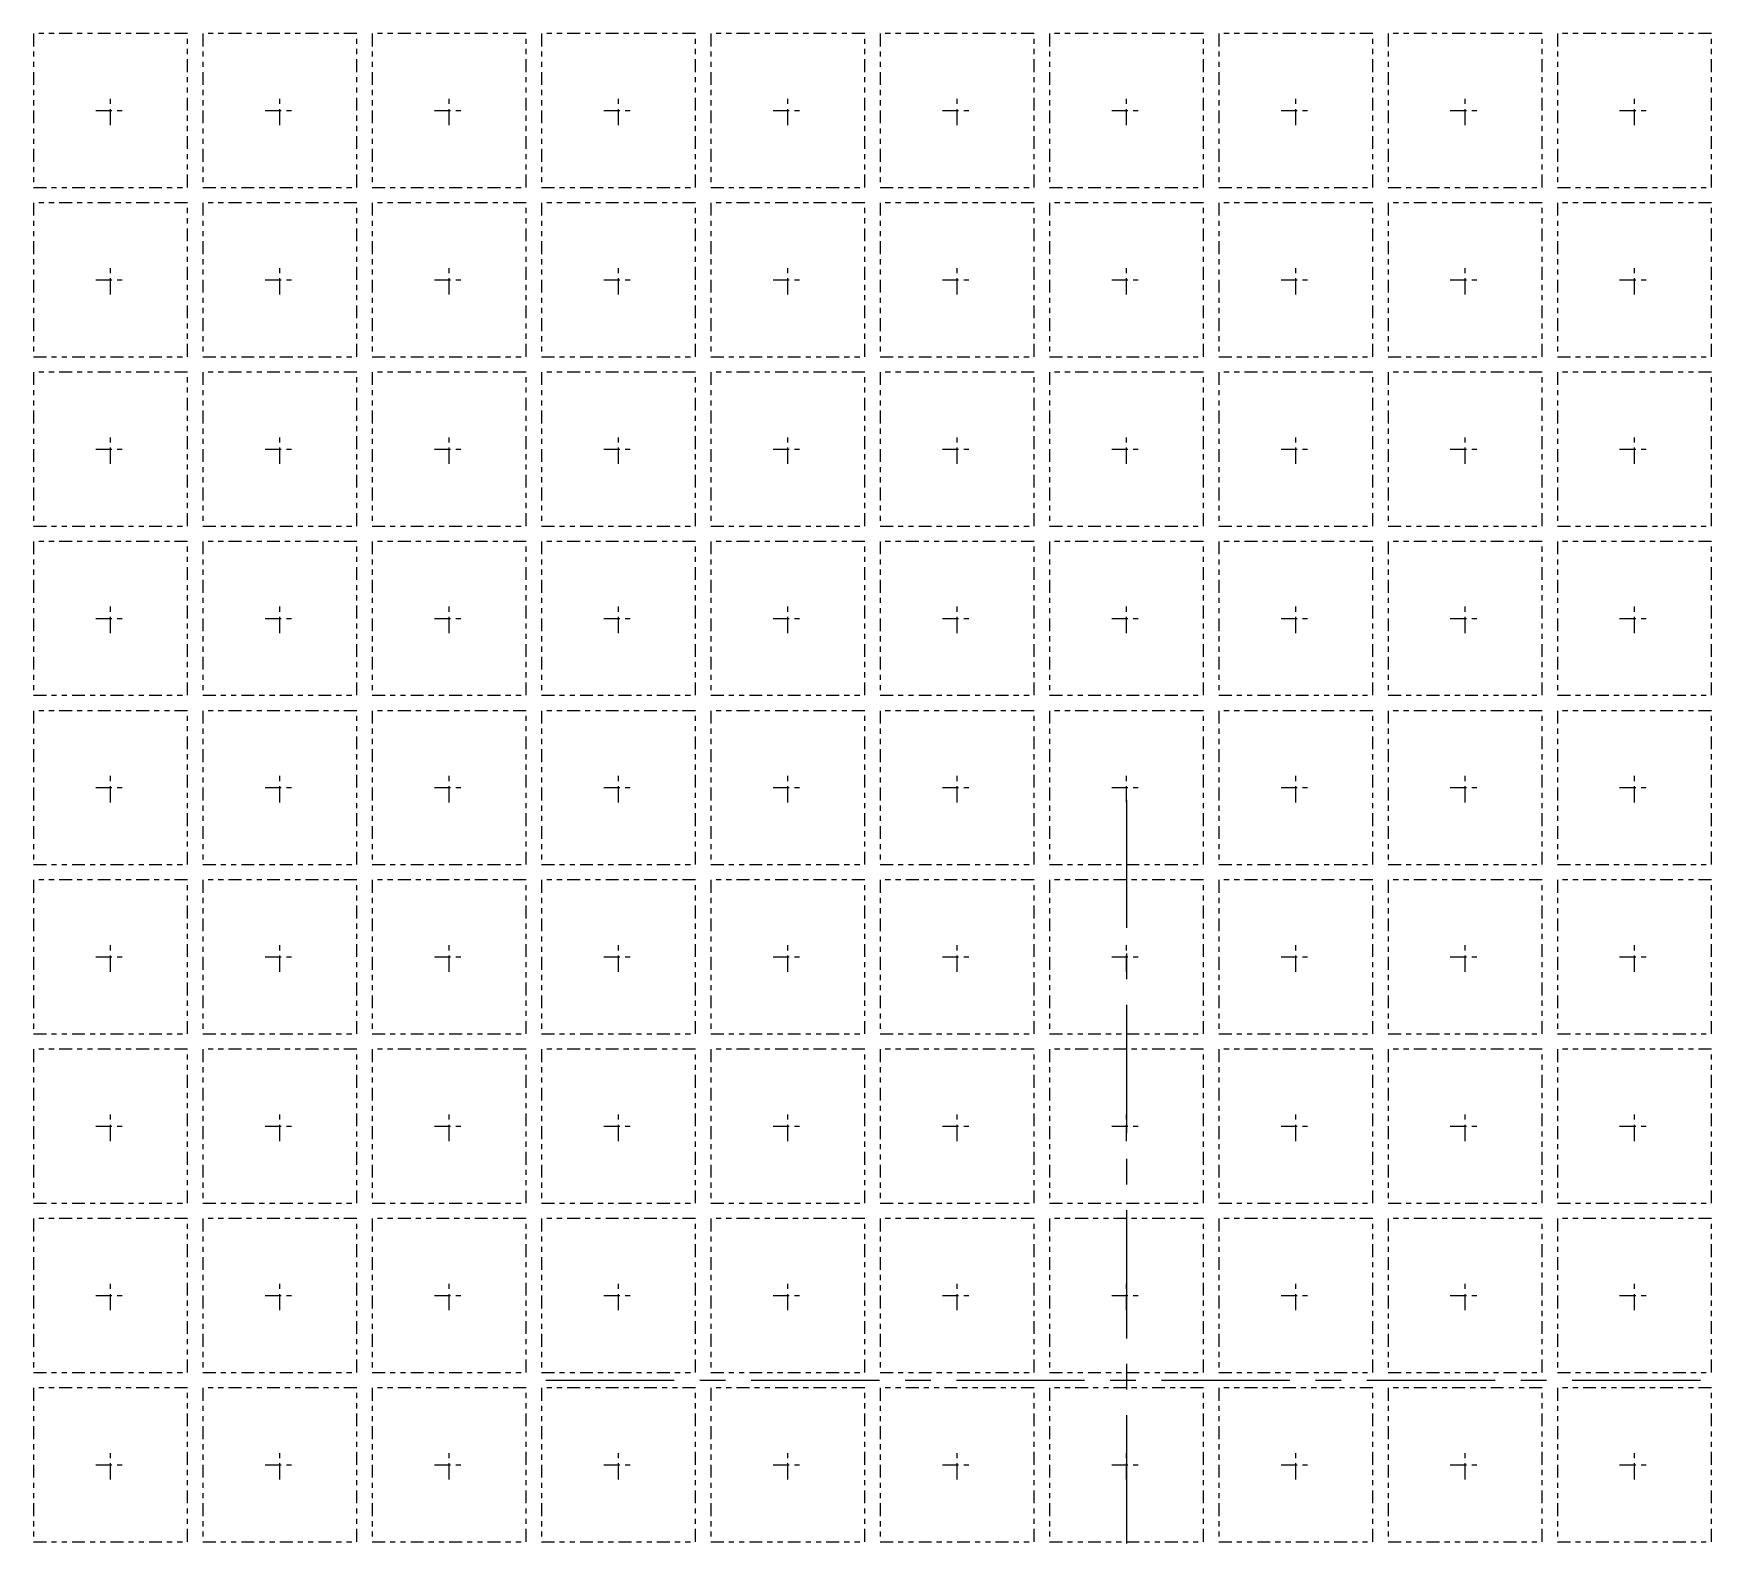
# Model space of a CAD drawing. Extents: x -344 to -21, y -394 to -4.
# Drawn here: x -295.54 to -262.84, y -307.05 to -277.5 of the extents above; entities that cross this region are included whole.
import ezdxf

# ---------------------------------------------------------------- set-up
doc = ezdxf.new("R2010")
doc.units = 0
doc.header["$MEASUREMENT"] = 0
for name, pattern in [('CENTER', [50.8, 31.75, -6.35, 6.35, -6.35]), ('CENTERX2', [4, 2.5, -0.5, 0.5, -0.5]), ('PHANTOM', [2.5, 1.25, -0.25, 0.25, -0.25, 0.25, -0.25])]:
    doc.linetypes.add(name, pattern=pattern)
doc.layers.add('1D', color=4, linetype='CONTINUOUS')

msp = doc.modelspace()

# ---------------------------------------------------------------- linework, layer by layer
at = {"layer": '1D', "linetype": 'CENTER', "ltscale": 0.01}
for p, q in [((-294.0383, -279.2926), (-294.0383, -278.7151)), ((-290.7383, -279.2926), (-290.7383, -278.7151)), ((-287.4383, -279.2926), (-287.4383, -278.7151)), ((-284.1383, -279.2926), (-284.1383, -278.7151)), ((-280.8383, -279.2926), (-280.8383, -278.7151)), ((-277.5383, -279.2926), (-277.5383, -278.7151)), ((-274.2383, -279.2926), (-274.2383, -278.7151)), ((-270.9383, -279.2926), (-270.9383, -278.7151)), ((-267.6383, -279.2926), (-267.6383, -278.7151)), ((-264.3383, -279.2926), (-264.3383, -278.7151)), ((-294.3271, -279.0038), (-293.7496, -279.0038)), ((-291.0271, -279.0038), (-290.4496, -279.0038)), ((-287.7271, -279.0038), (-287.1496, -279.0038)), ((-284.4271, -279.0038), (-283.8496, -279.0038)), ((-281.1271, -279.0038), (-280.5496, -279.0038)), ((-277.8271, -279.0038), (-277.2496, -279.0038)), ((-274.5271, -279.0038), (-273.9496, -279.0038)), ((-271.2271, -279.0038), (-270.6496, -279.0038)), ((-267.9271, -279.0038), (-267.3496, -279.0038)), ((-264.6271, -279.0038), (-264.0496, -279.0038)), ((-294.0383, -282.5926), (-294.0383, -282.0151)), ((-290.7383, -282.5926), (-290.7383, -282.0151)), ((-287.4383, -282.5926), (-287.4383, -282.0151)), ((-284.1383, -282.5926), (-284.1383, -282.0151)), ((-280.8383, -282.5926), (-280.8383, -282.0151)), ((-277.5383, -282.5926), (-277.5383, -282.0151)), ((-274.2383, -282.5926), (-274.2383, -282.0151)), ((-270.9383, -282.5926), (-270.9383, -282.0151)), ((-267.6383, -282.5926), (-267.6383, -282.0151)), ((-264.3383, -282.5926), (-264.3383, -282.0151)), ((-294.3271, -282.3038), (-293.7496, -282.3038)), ((-291.0271, -282.3038), (-290.4496, -282.3038)), ((-287.7271, -282.3038), (-287.1496, -282.3038)), ((-284.4271, -282.3038), (-283.8496, -282.3038)), ((-281.1271, -282.3038), (-280.5496, -282.3038)), ((-277.8271, -282.3038), (-277.2496, -282.3038)), ((-274.5271, -282.3038), (-273.9496, -282.3038)), ((-271.2271, -282.3038), (-270.6496, -282.3038)), ((-267.9271, -282.3038), (-267.3496, -282.3038)), ((-264.6271, -282.3038), (-264.0496, -282.3038)), ((-294.0383, -285.8926), (-294.0383, -285.3151)), ((-290.7383, -285.8926), (-290.7383, -285.3151)), ((-287.4383, -285.8926), (-287.4383, -285.3151)), ((-284.1383, -285.8926), (-284.1383, -285.3151)), ((-280.8383, -285.8926), (-280.8383, -285.3151)), ((-277.5383, -285.8926), (-277.5383, -285.3151)), ((-274.2383, -285.8926), (-274.2383, -285.3151)), ((-270.9383, -285.8926), (-270.9383, -285.3151)), ((-267.6383, -285.8926), (-267.6383, -285.3151)), ((-264.3383, -285.8926), (-264.3383, -285.3151)), ((-294.3271, -285.6038), (-293.7496, -285.6038)), ((-291.0271, -285.6038), (-290.4496, -285.6038)), ((-287.7271, -285.6038), (-287.1496, -285.6038)), ((-284.4271, -285.6038), (-283.8496, -285.6038)), ((-281.1271, -285.6038), (-280.5496, -285.6038)), ((-277.8271, -285.6038), (-277.2496, -285.6038)), ((-274.5271, -285.6038), (-273.9496, -285.6038)), ((-271.2271, -285.6038), (-270.6496, -285.6038)), ((-267.9271, -285.6038), (-267.3496, -285.6038)), ((-264.6271, -285.6038), (-264.0496, -285.6038)), ((-294.0383, -289.1926), (-294.0383, -288.6151)), ((-290.7383, -289.1926), (-290.7383, -288.6151)), ((-287.4383, -289.1926), (-287.4383, -288.6151)), ((-284.1383, -289.1926), (-284.1383, -288.6151)), ((-280.8383, -289.1926), (-280.8383, -288.6151)), ((-277.5383, -289.1926), (-277.5383, -288.6151)), ((-274.2383, -289.1926), (-274.2383, -288.6151)), ((-270.9383, -289.1926), (-270.9383, -288.6151)), ((-267.6383, -289.1926), (-267.6383, -288.6151)), ((-264.3383, -289.1926), (-264.3383, -288.6151)), ((-294.3271, -288.9038), (-293.7496, -288.9038)), ((-291.0271, -288.9038), (-290.4496, -288.9038)), ((-287.7271, -288.9038), (-287.1496, -288.9038)), ((-284.4271, -288.9038), (-283.8496, -288.9038)), ((-281.1271, -288.9038), (-280.5496, -288.9038)), ((-277.8271, -288.9038), (-277.2496, -288.9038)), ((-274.5271, -288.9038), (-273.9496, -288.9038)), ((-271.2271, -288.9038), (-270.6496, -288.9038)), ((-267.9271, -288.9038), (-267.3496, -288.9038)), ((-264.6271, -288.9038), (-264.0496, -288.9038)), ((-294.0383, -292.4926), (-294.0383, -291.9151)), ((-290.7383, -292.4926), (-290.7383, -291.9151)), ((-287.4383, -292.4926), (-287.4383, -291.9151)), ((-284.1383, -292.4926), (-284.1383, -291.9151)), ((-280.8383, -292.4926), (-280.8383, -291.9151)), ((-277.5383, -292.4926), (-277.5383, -291.9151)), ((-274.2383, -292.4926), (-274.2383, -291.9151)), ((-270.9383, -292.4926), (-270.9383, -291.9151)), ((-267.6383, -292.4926), (-267.6383, -291.9151)), ((-264.3383, -292.4926), (-264.3383, -291.9151)), ((-294.3271, -292.2038), (-293.7496, -292.2038)), ((-291.0271, -292.2038), (-290.4496, -292.2038)), ((-287.7271, -292.2038), (-287.1496, -292.2038)), ((-284.4271, -292.2038), (-283.8496, -292.2038)), ((-281.1271, -292.2038), (-280.5496, -292.2038)), ((-277.8271, -292.2038), (-277.2496, -292.2038)), ((-274.5271, -292.2038), (-273.9496, -292.2038)), ((-271.2271, -292.2038), (-270.6496, -292.2038)), ((-267.9271, -292.2038), (-267.3496, -292.2038)), ((-264.6271, -292.2038), (-264.0496, -292.2038)), ((-294.0383, -295.7926), (-294.0383, -295.2151)), ((-290.7383, -295.7926), (-290.7383, -295.2151)), ((-287.4383, -295.7926), (-287.4383, -295.2151)), ((-284.1383, -295.7926), (-284.1383, -295.2151)), ((-280.8383, -295.7926), (-280.8383, -295.2151)), ((-277.5383, -295.7926), (-277.5383, -295.2151)), ((-274.2383, -295.7926), (-274.2383, -295.2151)), ((-270.9383, -295.7926), (-270.9383, -295.2151)), ((-267.6383, -295.7926), (-267.6383, -295.2151)), ((-264.3383, -295.7926), (-264.3383, -295.2151)), ((-294.3271, -295.5038), (-293.7496, -295.5038)), ((-291.0271, -295.5038), (-290.4496, -295.5038)), ((-287.7271, -295.5038), (-287.1496, -295.5038)), ((-284.4271, -295.5038), (-283.8496, -295.5038)), ((-281.1271, -295.5038), (-280.5496, -295.5038)), ((-277.8271, -295.5038), (-277.2496, -295.5038)), ((-274.5271, -295.5038), (-273.9496, -295.5038)), ((-271.2271, -295.5038), (-270.6496, -295.5038)), ((-267.9271, -295.5038), (-267.3496, -295.5038)), ((-264.6271, -295.5038), (-264.0496, -295.5038)), ((-294.0383, -299.0926), (-294.0383, -298.5151)), ((-290.7383, -299.0926), (-290.7383, -298.5151)), ((-287.4383, -299.0926), (-287.4383, -298.5151)), ((-284.1383, -299.0926), (-284.1383, -298.5151)), ((-280.8383, -299.0926), (-280.8383, -298.5151)), ((-277.5383, -299.0926), (-277.5383, -298.5151)), ((-274.2383, -299.0926), (-274.2383, -298.5151)), ((-270.9383, -299.0926), (-270.9383, -298.5151)), ((-267.6383, -299.0926), (-267.6383, -298.5151)), ((-264.3383, -299.0926), (-264.3383, -298.5151)), ((-294.3271, -298.8038), (-293.7496, -298.8038)), ((-291.0271, -298.8038), (-290.4496, -298.8038)), ((-287.7271, -298.8038), (-287.1496, -298.8038)), ((-284.4271, -298.8038), (-283.8496, -298.8038)), ((-281.1271, -298.8038), (-280.5496, -298.8038)), ((-277.8271, -298.8038), (-277.2496, -298.8038)), ((-274.5271, -298.8038), (-273.9496, -298.8038)), ((-271.2271, -298.8038), (-270.6496, -298.8038)), ((-267.9271, -298.8038), (-267.3496, -298.8038)), ((-264.6271, -298.8038), (-264.0496, -298.8038)), ((-294.0383, -302.3926), (-294.0383, -301.8151)), ((-290.7383, -302.3926), (-290.7383, -301.8151)), ((-287.4383, -302.3926), (-287.4383, -301.8151)), ((-284.1383, -302.3926), (-284.1383, -301.8151)), ((-280.8383, -302.3926), (-280.8383, -301.8151)), ((-277.5383, -302.3926), (-277.5383, -301.8151)), ((-274.2383, -302.3926), (-274.2383, -301.8151)), ((-270.9383, -302.3926), (-270.9383, -301.8151)), ((-267.6383, -302.3926), (-267.6383, -301.8151)), ((-264.3383, -302.3926), (-264.3383, -301.8151)), ((-294.3271, -302.1038), (-293.7496, -302.1038)), ((-291.0271, -302.1038), (-290.4496, -302.1038)), ((-287.7271, -302.1038), (-287.1496, -302.1038)), ((-284.4271, -302.1038), (-283.8496, -302.1038)), ((-281.1271, -302.1038), (-280.5496, -302.1038)), ((-277.8271, -302.1038), (-277.2496, -302.1038)), ((-274.5271, -302.1038), (-273.9496, -302.1038)), ((-271.2271, -302.1038), (-270.6496, -302.1038)), ((-267.9271, -302.1038), (-267.3496, -302.1038)), ((-264.6271, -302.1038), (-264.0496, -302.1038)), ((-294.3271, -305.4038), (-293.7496, -305.4038)), ((-294.0383, -305.6926), (-294.0383, -305.1151)), ((-291.0271, -305.4038), (-290.4496, -305.4038)), ((-290.7383, -305.6926), (-290.7383, -305.1151)), ((-287.7271, -305.4038), (-287.1496, -305.4038)), ((-287.4383, -305.6926), (-287.4383, -305.1151)), ((-284.4271, -305.4038), (-283.8496, -305.4038)), ((-284.1383, -305.6926), (-284.1383, -305.1151)), ((-281.1271, -305.4038), (-280.5496, -305.4038)), ((-280.8383, -305.6926), (-280.8383, -305.1151)), ((-277.8271, -305.4038), (-277.2496, -305.4038)), ((-277.5383, -305.6926), (-277.5383, -305.1151)), ((-274.5271, -305.4038), (-273.9496, -305.4038)), ((-274.2383, -305.6926), (-274.2383, -305.1151)), ((-271.2271, -305.4038), (-270.6496, -305.4038)), ((-270.9383, -305.6926), (-270.9383, -305.1151)), ((-267.9271, -305.4038), (-267.3496, -305.4038)), ((-267.6383, -305.6926), (-267.6383, -305.1151)), ((-264.6271, -305.4038), (-264.0496, -305.4038)), ((-264.3383, -305.6926), (-264.3383, -305.1151))]:
    msp.add_line(p, q, dxfattribs=at)
at = {"layer": '1D', "linetype": 'CENTERX2'}
for p, q in [((-274.2383, -292.4386), (-274.2383, -315.0691)), ((-285.5536, -303.7538), (-262.9231, -303.7538))]:
    msp.add_line(p, q, dxfattribs=at)
at = {"layer": '1D', "color": 2, "linetype": 'PHANTOM', "ltscale": 0.2}
for points in [[(-292.5383, -280.5038), (-292.5383, -277.5038), (-295.5383, -277.5038), (-295.5383, -280.5038)], [(-289.2383, -280.5038), (-289.2383, -277.5038), (-292.2383, -277.5038), (-292.2383, -280.5038)], [(-285.9383, -280.5038), (-285.9383, -277.5038), (-288.9383, -277.5038), (-288.9383, -280.5038)], [(-282.6383, -280.5038), (-282.6383, -277.5038), (-285.6383, -277.5038), (-285.6383, -280.5038)], [(-279.3383, -280.5038), (-279.3383, -277.5038), (-282.3383, -277.5038), (-282.3383, -280.5038)], [(-276.0383, -280.5038), (-276.0383, -277.5038), (-279.0383, -277.5038), (-279.0383, -280.5038)], [(-272.7383, -280.5038), (-272.7383, -277.5038), (-275.7383, -277.5038), (-275.7383, -280.5038)], [(-269.4383, -280.5038), (-269.4383, -277.5038), (-272.4383, -277.5038), (-272.4383, -280.5038)], [(-266.1383, -280.5038), (-266.1383, -277.5038), (-269.1383, -277.5038), (-269.1383, -280.5038)], [(-262.8383, -280.5038), (-262.8383, -277.5038), (-265.8383, -277.5038), (-265.8383, -280.5038)], [(-292.5383, -283.8038), (-292.5383, -280.8038), (-295.5383, -280.8038), (-295.5383, -283.8038)], [(-289.2383, -283.8038), (-289.2383, -280.8038), (-292.2383, -280.8038), (-292.2383, -283.8038)], [(-285.9383, -283.8038), (-285.9383, -280.8038), (-288.9383, -280.8038), (-288.9383, -283.8038)], [(-282.6383, -283.8038), (-282.6383, -280.8038), (-285.6383, -280.8038), (-285.6383, -283.8038)], [(-279.3383, -283.8038), (-279.3383, -280.8038), (-282.3383, -280.8038), (-282.3383, -283.8038)], [(-276.0383, -283.8038), (-276.0383, -280.8038), (-279.0383, -280.8038), (-279.0383, -283.8038)], [(-272.7383, -283.8038), (-272.7383, -280.8038), (-275.7383, -280.8038), (-275.7383, -283.8038)], [(-269.4383, -283.8038), (-269.4383, -280.8038), (-272.4383, -280.8038), (-272.4383, -283.8038)], [(-266.1383, -283.8038), (-266.1383, -280.8038), (-269.1383, -280.8038), (-269.1383, -283.8038)], [(-262.8383, -283.8038), (-262.8383, -280.8038), (-265.8383, -280.8038), (-265.8383, -283.8038)], [(-292.5383, -287.1038), (-292.5383, -284.1038), (-295.5383, -284.1038), (-295.5383, -287.1038)], [(-289.2383, -287.1038), (-289.2383, -284.1038), (-292.2383, -284.1038), (-292.2383, -287.1038)], [(-285.9383, -287.1038), (-285.9383, -284.1038), (-288.9383, -284.1038), (-288.9383, -287.1038)], [(-282.6383, -287.1038), (-282.6383, -284.1038), (-285.6383, -284.1038), (-285.6383, -287.1038)], [(-279.3383, -287.1038), (-279.3383, -284.1038), (-282.3383, -284.1038), (-282.3383, -287.1038)], [(-276.0383, -287.1038), (-276.0383, -284.1038), (-279.0383, -284.1038), (-279.0383, -287.1038)], [(-272.7383, -287.1038), (-272.7383, -284.1038), (-275.7383, -284.1038), (-275.7383, -287.1038)], [(-269.4383, -287.1038), (-269.4383, -284.1038), (-272.4383, -284.1038), (-272.4383, -287.1038)], [(-266.1383, -287.1038), (-266.1383, -284.1038), (-269.1383, -284.1038), (-269.1383, -287.1038)], [(-262.8383, -287.1038), (-262.8383, -284.1038), (-265.8383, -284.1038), (-265.8383, -287.1038)], [(-292.5383, -290.4038), (-292.5383, -287.4038), (-295.5383, -287.4038), (-295.5383, -290.4038)], [(-289.2383, -290.4038), (-289.2383, -287.4038), (-292.2383, -287.4038), (-292.2383, -290.4038)], [(-285.9383, -290.4038), (-285.9383, -287.4038), (-288.9383, -287.4038), (-288.9383, -290.4038)], [(-282.6383, -290.4038), (-282.6383, -287.4038), (-285.6383, -287.4038), (-285.6383, -290.4038)], [(-279.3383, -290.4038), (-279.3383, -287.4038), (-282.3383, -287.4038), (-282.3383, -290.4038)], [(-276.0383, -290.4038), (-276.0383, -287.4038), (-279.0383, -287.4038), (-279.0383, -290.4038)], [(-272.7383, -290.4038), (-272.7383, -287.4038), (-275.7383, -287.4038), (-275.7383, -290.4038)], [(-269.4383, -290.4038), (-269.4383, -287.4038), (-272.4383, -287.4038), (-272.4383, -290.4038)], [(-266.1383, -290.4038), (-266.1383, -287.4038), (-269.1383, -287.4038), (-269.1383, -290.4038)], [(-262.8383, -290.4038), (-262.8383, -287.4038), (-265.8383, -287.4038), (-265.8383, -290.4038)], [(-292.5383, -293.7038), (-292.5383, -290.7038), (-295.5383, -290.7038), (-295.5383, -293.7038)], [(-289.2383, -293.7038), (-289.2383, -290.7038), (-292.2383, -290.7038), (-292.2383, -293.7038)], [(-285.9383, -293.7038), (-285.9383, -290.7038), (-288.9383, -290.7038), (-288.9383, -293.7038)], [(-282.6383, -293.7038), (-282.6383, -290.7038), (-285.6383, -290.7038), (-285.6383, -293.7038)], [(-279.3383, -293.7038), (-279.3383, -290.7038), (-282.3383, -290.7038), (-282.3383, -293.7038)], [(-276.0383, -293.7038), (-276.0383, -290.7038), (-279.0383, -290.7038), (-279.0383, -293.7038)], [(-272.7383, -293.7038), (-272.7383, -290.7038), (-275.7383, -290.7038), (-275.7383, -293.7038)], [(-269.4383, -293.7038), (-269.4383, -290.7038), (-272.4383, -290.7038), (-272.4383, -293.7038)], [(-266.1383, -293.7038), (-266.1383, -290.7038), (-269.1383, -290.7038), (-269.1383, -293.7038)], [(-262.8383, -293.7038), (-262.8383, -290.7038), (-265.8383, -290.7038), (-265.8383, -293.7038)], [(-292.5383, -297.0038), (-292.5383, -294.0038), (-295.5383, -294.0038), (-295.5383, -297.0038)], [(-289.2383, -297.0038), (-289.2383, -294.0038), (-292.2383, -294.0038), (-292.2383, -297.0038)], [(-285.9383, -297.0038), (-285.9383, -294.0038), (-288.9383, -294.0038), (-288.9383, -297.0038)], [(-282.6383, -297.0038), (-282.6383, -294.0038), (-285.6383, -294.0038), (-285.6383, -297.0038)], [(-279.3383, -297.0038), (-279.3383, -294.0038), (-282.3383, -294.0038), (-282.3383, -297.0038)], [(-276.0383, -297.0038), (-276.0383, -294.0038), (-279.0383, -294.0038), (-279.0383, -297.0038)], [(-272.7383, -297.0038), (-272.7383, -294.0038), (-275.7383, -294.0038), (-275.7383, -297.0038)], [(-269.4383, -297.0038), (-269.4383, -294.0038), (-272.4383, -294.0038), (-272.4383, -297.0038)], [(-266.1383, -297.0038), (-266.1383, -294.0038), (-269.1383, -294.0038), (-269.1383, -297.0038)], [(-262.8383, -297.0038), (-262.8383, -294.0038), (-265.8383, -294.0038), (-265.8383, -297.0038)], [(-292.5383, -300.3038), (-292.5383, -297.3038), (-295.5383, -297.3038), (-295.5383, -300.3038)], [(-289.2383, -300.3038), (-289.2383, -297.3038), (-292.2383, -297.3038), (-292.2383, -300.3038)], [(-285.9383, -300.3038), (-285.9383, -297.3038), (-288.9383, -297.3038), (-288.9383, -300.3038)], [(-282.6383, -300.3038), (-282.6383, -297.3038), (-285.6383, -297.3038), (-285.6383, -300.3038)], [(-279.3383, -300.3038), (-279.3383, -297.3038), (-282.3383, -297.3038), (-282.3383, -300.3038)], [(-276.0383, -300.3038), (-276.0383, -297.3038), (-279.0383, -297.3038), (-279.0383, -300.3038)], [(-272.7383, -300.3038), (-272.7383, -297.3038), (-275.7383, -297.3038), (-275.7383, -300.3038)], [(-269.4383, -300.3038), (-269.4383, -297.3038), (-272.4383, -297.3038), (-272.4383, -300.3038)], [(-266.1383, -300.3038), (-266.1383, -297.3038), (-269.1383, -297.3038), (-269.1383, -300.3038)], [(-262.8383, -300.3038), (-262.8383, -297.3038), (-265.8383, -297.3038), (-265.8383, -300.3038)], [(-292.5383, -303.6038), (-292.5383, -300.6038), (-295.5383, -300.6038), (-295.5383, -303.6038)], [(-289.2383, -303.6038), (-289.2383, -300.6038), (-292.2383, -300.6038), (-292.2383, -303.6038)], [(-285.9383, -303.6038), (-285.9383, -300.6038), (-288.9383, -300.6038), (-288.9383, -303.6038)], [(-282.6383, -303.6038), (-282.6383, -300.6038), (-285.6383, -300.6038), (-285.6383, -303.6038)], [(-279.3383, -303.6038), (-279.3383, -300.6038), (-282.3383, -300.6038), (-282.3383, -303.6038)], [(-276.0383, -303.6038), (-276.0383, -300.6038), (-279.0383, -300.6038), (-279.0383, -303.6038)], [(-272.7383, -303.6038), (-272.7383, -300.6038), (-275.7383, -300.6038), (-275.7383, -303.6038)], [(-269.4383, -303.6038), (-269.4383, -300.6038), (-272.4383, -300.6038), (-272.4383, -303.6038)], [(-266.1383, -303.6038), (-266.1383, -300.6038), (-269.1383, -300.6038), (-269.1383, -303.6038)], [(-262.8383, -303.6038), (-262.8383, -300.6038), (-265.8383, -300.6038), (-265.8383, -303.6038)], [(-292.5383, -306.9038), (-292.5383, -303.9038), (-295.5383, -303.9038), (-295.5383, -306.9038)], [(-289.2383, -306.9038), (-289.2383, -303.9038), (-292.2383, -303.9038), (-292.2383, -306.9038)], [(-285.9383, -306.9038), (-285.9383, -303.9038), (-288.9383, -303.9038), (-288.9383, -306.9038)], [(-282.6383, -306.9038), (-282.6383, -303.9038), (-285.6383, -303.9038), (-285.6383, -306.9038)], [(-279.3383, -306.9038), (-279.3383, -303.9038), (-282.3383, -303.9038), (-282.3383, -306.9038)], [(-276.0383, -306.9038), (-276.0383, -303.9038), (-279.0383, -303.9038), (-279.0383, -306.9038)], [(-272.7383, -306.9038), (-272.7383, -303.9038), (-275.7383, -303.9038), (-275.7383, -306.9038)], [(-269.4383, -306.9038), (-269.4383, -303.9038), (-272.4383, -303.9038), (-272.4383, -306.9038)], [(-266.1383, -306.9038), (-266.1383, -303.9038), (-269.1383, -303.9038), (-269.1383, -306.9038)], [(-262.8383, -306.9038), (-262.8383, -303.9038), (-265.8383, -303.9038), (-265.8383, -306.9038)]]:
    msp.add_lwpolyline(points, close=True, dxfattribs=at)

doc.saveas('drawing.dxf')
